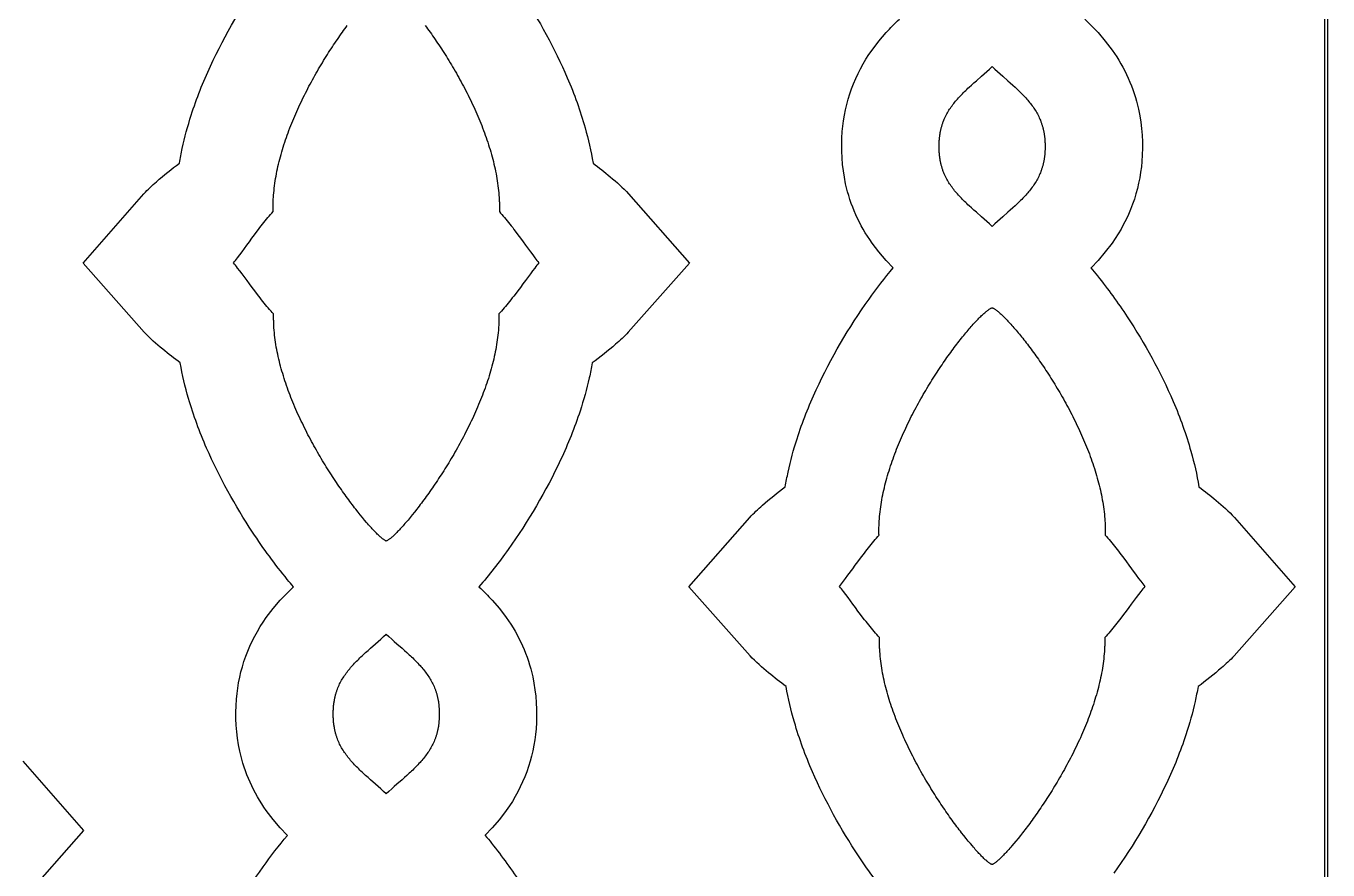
# Model space of a CAD drawing. Extents: x -522 to 490, y -765 to 755.
# Drawn here: x -23.7 to 207, y 72.1 to 221.7 of the extents above; entities that cross this region are included whole.
import ezdxf

# ---------------------------------------------------------------- set-up
doc = ezdxf.new("R2010")
doc.units = 0
doc.layers.add('Nível_Padrão', color=1, linetype='CONTINUOUS')

msp = doc.modelspace()

# ---------------------------------------------------------------- linework, layer by layer
at = {"layer": 'Nível_Padrão'}
for points in [[(-206.99, -379.47), (206.99, -379.47), (206.99, 379.47), (-206.99, 379.47), (-206.99, -379.47)], [(-206.41, -378.9), (206.41, -378.9), (206.41, 378.9), (-206.41, 378.9), (-206.41, -378.9)], [(138.08, 200.31), (138.08, 200.47), (138.08, 200.62), (138.09, 200.78), (138.09, 200.93), (138.1, 201.09), (138.11, 201.24), (138.12, 201.39), (138.13, 201.53), (138.14, 201.68), (138.15, 201.83), (138.17, 201.97), (138.19, 202.11), (138.21, 202.25), (138.23, 202.39), (138.25, 202.53), (138.27, 202.67), (138.29, 202.81), (138.32, 202.94), (138.35, 203.08), (138.37, 203.21), (138.4, 203.34), (138.44, 203.47), (138.47, 203.6), (138.5, 203.73), (138.54, 203.85), (138.57, 203.98), (138.61, 204.1), (138.65, 204.23), (138.69, 204.35), (138.73, 204.47), (138.77, 204.59), (138.82, 204.71), (138.91, 204.95), (139, 205.18), (139.11, 205.41), (139.21, 205.64), (139.32, 205.86), (139.44, 206.08), (139.56, 206.29), (139.68, 206.51), (139.81, 206.72), (139.94, 206.93), (140.08, 207.13), (140.22, 207.34), (140.37, 207.54), (140.52, 207.74), (140.67, 207.94), (140.83, 208.13), (140.99, 208.33), (141.16, 208.52), (141.32, 208.72), (141.5, 208.91), (141.67, 209.1), (141.85, 209.29), (142.03, 209.48), (142.22, 209.67), (142.41, 209.86), (142.6, 210.05), (142.8, 210.24), (142.99, 210.43), (143.2, 210.62), (143.4, 210.81), (143.82, 211.19), (144.24, 211.57), (144.68, 211.96), (145.58, 212.76), (146.04, 213.18), (146.51, 213.6), (146.99, 214.03), (147.47, 214.47), (147.95, 214.03), (148.43, 213.6), (148.9, 213.18), (149.36, 212.76), (150.26, 211.96), (150.7, 211.57), (151.13, 211.19), (151.54, 210.81), (151.75, 210.62), (151.95, 210.43), (152.15, 210.24), (152.34, 210.05), (152.53, 209.86), (152.72, 209.67), (152.91, 209.48), (153.09, 209.29), (153.27, 209.1), (153.45, 208.91), (153.62, 208.72), (153.79, 208.52), (153.95, 208.33), (154.11, 208.13), (154.27, 207.94), (154.42, 207.74), (154.57, 207.54), (154.72, 207.34), (154.86, 207.13), (155, 206.93), (155.13, 206.72), (155.26, 206.51), (155.38, 206.29), (155.5, 206.08), (155.62, 205.86), (155.73, 205.64), (155.84, 205.41), (155.94, 205.18), (156.03, 204.95), (156.13, 204.71), (156.17, 204.59), (156.21, 204.47), (156.25, 204.35), (156.29, 204.23), (156.33, 204.1), (156.37, 203.98), (156.41, 203.85), (156.44, 203.73), (156.47, 203.6), (156.51, 203.47), (156.54, 203.34), (156.57, 203.21), (156.6, 203.08), (156.62, 202.94), (156.65, 202.81), (156.67, 202.67), (156.7, 202.53), (156.72, 202.39), (156.74, 202.25), (156.76, 202.11), (156.77, 201.97), (156.79, 201.83), (156.8, 201.68), (156.82, 201.53), (156.83, 201.39), (156.84, 201.24), (156.84, 201.09), (156.85, 200.93), (156.86, 200.78), (156.86, 200.62), (156.86, 200.47), (156.86, 200.31), (156.86, 200.15), (156.86, 199.99), (156.86, 199.84), (156.85, 199.69), (156.84, 199.53), (156.84, 199.38), (156.83, 199.23), (156.82, 199.08), (156.8, 198.94), (156.79, 198.79), (156.77, 198.65), (156.76, 198.51), (156.74, 198.36), (156.72, 198.22), (156.7, 198.09), (156.67, 197.95), (156.65, 197.81), (156.62, 197.68), (156.6, 197.54), (156.57, 197.41), (156.54, 197.28), (156.51, 197.15), (156.47, 197.02), (156.44, 196.89), (156.41, 196.77), (156.37, 196.64), (156.33, 196.52), (156.29, 196.39), (156.25, 196.27), (156.21, 196.15), (156.17, 196.03), (156.13, 195.91), (156.03, 195.67), (155.94, 195.44), (155.84, 195.21), (155.73, 194.98), (155.62, 194.76), (155.5, 194.54), (155.38, 194.33), (155.26, 194.11), (155.13, 193.9), (155, 193.69), (154.86, 193.49), (154.72, 193.28), (154.57, 193.08), (154.42, 192.88), (154.27, 192.68), (154.11, 192.48), (153.95, 192.29), (153.79, 192.09), (153.62, 191.9), (153.45, 191.71), (153.27, 191.52), (153.09, 191.33), (152.91, 191.14), (152.72, 190.95), (152.53, 190.76), (152.34, 190.57), (152.15, 190.38), (151.95, 190.19), (151.75, 190), (151.54, 189.81), (151.13, 189.43), (150.7, 189.05), (150.26, 188.66), (149.36, 187.86), (148.9, 187.44), (148.43, 187.02), (147.95, 186.59), (147.47, 186.14), (146.99, 186.59), (146.51, 187.02), (146.04, 187.44), (145.58, 187.86), (144.68, 188.66), (144.24, 189.05), (143.82, 189.43), (143.4, 189.81), (143.2, 190), (142.99, 190.19), (142.8, 190.38), (142.6, 190.57), (142.41, 190.76), (142.22, 190.95), (142.03, 191.14), (141.85, 191.33), (141.67, 191.52), (141.5, 191.71), (141.32, 191.9), (141.16, 192.09), (140.99, 192.29), (140.83, 192.48), (140.67, 192.68), (140.52, 192.88), (140.37, 193.08), (140.22, 193.28), (140.08, 193.49), (139.94, 193.69), (139.81, 193.9), (139.68, 194.11), (139.56, 194.33), (139.44, 194.54), (139.32, 194.76), (139.21, 194.98), (139.11, 195.21), (139, 195.44), (138.91, 195.67), (138.82, 195.91), (138.77, 196.03), (138.73, 196.15), (138.69, 196.27), (138.65, 196.39), (138.61, 196.52), (138.57, 196.64), (138.54, 196.77), (138.5, 196.89), (138.47, 197.02), (138.44, 197.15), (138.4, 197.28), (138.37, 197.41), (138.35, 197.54), (138.32, 197.68), (138.29, 197.81), (138.27, 197.95), (138.25, 198.09), (138.23, 198.22), (138.21, 198.36), (138.19, 198.51), (138.17, 198.65), (138.15, 198.79), (138.14, 198.94), (138.13, 199.08), (138.12, 199.23), (138.11, 199.38), (138.1, 199.53), (138.09, 199.69), (138.09, 199.84), (138.08, 199.99), (138.08, 200.15), (138.08, 200.31)], [(147.47, 171.73), (147.54, 171.71), (147.62, 171.68), (147.7, 171.64), (147.79, 171.59), (147.88, 171.54), (147.98, 171.48), (148.08, 171.41), (148.18, 171.33), (148.29, 171.25), (148.41, 171.16), (148.53, 171.07), (148.65, 170.96), (148.78, 170.85), (148.92, 170.73), (149.05, 170.61), (149.19, 170.48), (149.34, 170.34), (149.49, 170.2), (149.64, 170.05), (149.79, 169.89), (149.95, 169.73), (150.12, 169.56), (150.28, 169.38), (150.45, 169.2), (150.62, 169.02), (150.8, 168.82), (150.98, 168.62), (151.16, 168.42), (151.34, 168.21), (151.53, 167.99), (151.72, 167.77), (151.91, 167.54), (152.11, 167.31), (152.3, 167.07), (152.5, 166.83), (152.7, 166.58), (152.9, 166.33), (153.11, 166.07), (153.32, 165.81), (153.52, 165.54), (153.73, 165.26), (153.94, 164.99), (154.16, 164.7), (154.37, 164.42), (154.59, 164.13), (154.8, 163.83), (155.02, 163.53), (155.24, 163.22), (155.46, 162.92), (155.68, 162.6), (155.9, 162.29), (156.12, 161.96), (156.34, 161.64), (156.57, 161.31), (156.79, 160.98), (157.01, 160.64), (157.24, 160.3), (157.46, 159.96), (157.68, 159.61), (157.9, 159.26), (158.13, 158.91), (158.35, 158.55), (158.57, 158.19), (158.79, 157.82), (159.01, 157.46), (159.23, 157.09), (159.45, 156.72), (159.67, 156.34), (159.89, 155.96), (160.1, 155.58), (160.32, 155.2), (160.53, 154.81), (160.74, 154.43), (160.95, 154.04), (161.16, 153.64), (161.37, 153.25), (161.58, 152.85), (161.78, 152.45), (161.98, 152.05), (162.18, 151.65), (162.38, 151.24), (162.57, 150.83), (162.77, 150.42), (162.96, 150.01), (163.15, 149.6), (163.33, 149.19), (163.51, 148.77), (163.69, 148.36), (163.87, 147.94), (164.05, 147.52), (164.22, 147.1), (164.38, 146.68), (164.55, 146.26), (164.71, 145.84), (164.87, 145.41), (165.02, 144.99), (165.17, 144.56), (165.32, 144.14), (165.46, 143.71), (165.6, 143.28), (165.74, 142.86), (165.87, 142.43), (165.99, 142), (166.11, 141.57), (166.23, 141.14), (166.35, 140.72), (166.45, 140.29), (166.56, 139.86), (166.66, 139.43), (166.75, 139.01), (166.84, 138.58), (166.93, 138.15), (167, 137.72), (167.08, 137.3), (167.15, 136.87), (167.21, 136.45), (167.27, 136.03), (167.32, 135.6), (167.36, 135.18), (167.41, 134.76), (167.44, 134.34), (167.47, 133.92), (167.48, 133.71), (167.49, 133.51), (167.5, 133.3), (167.51, 133.09), (167.51, 132.88), (167.52, 132.67), (167.52, 132.47), (167.52, 132.26), (167.52, 132.05), (167.52, 131.85), (167.51, 131.64), (167.51, 131.44), (167.74, 131.18), (167.97, 130.92), (168.21, 130.65), (168.44, 130.37), (168.68, 130.08), (168.92, 129.79), (169.15, 129.5), (169.39, 129.2), (169.63, 128.9), (169.87, 128.59), (170.1, 128.28), (170.34, 127.97), (170.81, 127.35), (171.27, 126.72), (171.73, 126.1), (172.17, 125.5), (173.02, 124.33), (173.42, 123.79), (173.81, 123.27), (173.99, 123.03), (174.17, 122.8), (174.35, 122.57), (174.51, 122.36), (174.34, 122.14), (174.17, 121.92), (173.99, 121.69), (173.8, 121.44), (173.41, 120.93), (173.01, 120.38), (172.14, 119.22), (171.69, 118.62), (171.23, 118), (170.77, 117.38), (170.29, 116.76), (170.05, 116.45), (169.81, 116.14), (169.57, 115.84), (169.33, 115.53), (169.09, 115.24), (168.85, 114.94), (168.61, 114.65), (168.37, 114.37), (168.13, 114.09), (167.9, 113.82), (167.66, 113.56), (167.43, 113.3), (167.43, 113.1), (167.43, 112.89), (167.43, 112.69), (167.43, 112.48), (167.43, 112.27), (167.43, 112.07), (167.42, 111.86), (167.41, 111.65), (167.4, 111.44), (167.39, 111.24), (167.38, 111.03), (167.37, 110.82), (167.34, 110.4), (167.3, 109.98), (167.25, 109.56), (167.2, 109.14), (167.15, 108.72), (167.09, 108.29), (167.02, 107.87), (166.95, 107.44), (166.87, 107.02), (166.79, 106.59), (166.7, 106.16), (166.61, 105.74), (166.51, 105.31), (166.41, 104.88), (166.3, 104.46), (166.19, 104.03), (166.07, 103.6), (165.95, 103.17), (165.82, 102.74), (165.69, 102.32), (165.56, 101.89), (165.42, 101.46), (165.28, 101.04), (165.13, 100.61), (164.98, 100.18), (164.83, 99.76), (164.67, 99.34), (164.51, 98.91), (164.35, 98.49), (164.18, 98.07), (164.01, 97.65), (163.84, 97.23), (163.66, 96.81), (163.48, 96.39), (163.3, 95.98), (163.11, 95.56), (162.93, 95.15), (162.73, 94.74), (162.54, 94.33), (162.35, 93.92), (162.15, 93.51), (161.95, 93.11), (161.75, 92.71), (161.54, 92.31), (161.34, 91.91), (161.13, 91.51), (160.92, 91.12), (160.71, 90.72), (160.5, 90.33), (160.28, 89.95), (160.07, 89.56), (159.85, 89.18), (159.64, 88.8), (159.42, 88.42), (159.2, 88.05), (158.98, 87.67), (158.76, 87.31), (158.54, 86.94), (158.32, 86.58), (158.09, 86.22), (157.87, 85.86), (157.65, 85.51), (157.42, 85.16), (157.2, 84.81), (156.98, 84.47), (156.76, 84.13), (156.53, 83.79), (156.31, 83.46), (156.09, 83.13), (155.87, 82.81), (155.65, 82.49), (155.43, 82.17), (155.21, 81.86), (154.99, 81.55), (154.77, 81.25), (154.56, 80.95), (154.34, 80.65), (154.13, 80.36), (153.91, 80.07), (153.7, 79.79), (153.49, 79.51), (153.29, 79.24), (153.08, 78.97), (152.88, 78.71), (152.48, 78.2), (152.08, 77.71), (151.7, 77.24), (151.33, 76.79), (150.96, 76.37), (150.79, 76.16), (150.61, 75.97), (150.44, 75.77), (150.27, 75.59), (150.11, 75.4), (149.95, 75.23), (149.79, 75.06), (149.64, 74.9), (149.49, 74.74), (149.34, 74.59), (149.2, 74.45), (149.06, 74.31), (148.93, 74.18), (148.8, 74.06), (148.67, 73.94), (148.55, 73.83), (148.43, 73.73), (148.32, 73.63), (148.21, 73.54), (148.11, 73.46), (148.01, 73.39), (147.92, 73.32), (147.83, 73.26), (147.75, 73.2), (147.67, 73.16), (147.6, 73.12), (147.53, 73.09), (147.47, 73.07), (147.41, 73.09), (147.34, 73.12), (147.27, 73.16), (147.19, 73.2), (147.11, 73.26), (147.02, 73.32), (146.93, 73.39), (146.83, 73.46), (146.73, 73.54), (146.62, 73.63), (146.51, 73.73), (146.39, 73.83), (146.27, 73.94), (146.14, 74.06), (146.01, 74.18), (145.88, 74.31), (145.74, 74.45), (145.6, 74.59), (145.45, 74.74), (145.3, 74.9), (145.15, 75.06), (144.99, 75.23), (144.83, 75.4), (144.67, 75.59), (144.5, 75.77), (144.33, 75.97), (144.16, 76.16), (143.98, 76.37), (143.62, 76.79), (143.24, 77.24), (142.86, 77.71), (142.47, 78.2), (142.06, 78.71), (141.86, 78.97), (141.66, 79.24), (141.45, 79.51), (141.24, 79.79), (141.03, 80.07), (140.82, 80.36), (140.6, 80.65), (140.39, 80.95), (140.17, 81.25), (139.95, 81.55), (139.74, 81.86), (139.52, 82.17), (139.3, 82.49), (139.08, 82.81), (138.85, 83.13), (138.63, 83.46), (138.41, 83.79), (138.19, 84.13), (137.96, 84.47), (137.74, 84.81), (137.52, 85.16), (137.3, 85.51), (137.07, 85.86), (136.85, 86.22), (136.63, 86.58), (136.41, 86.94), (136.18, 87.31), (135.96, 87.67), (135.74, 88.05), (135.52, 88.42), (135.31, 88.8), (135.09, 89.18), (134.87, 89.56), (134.66, 89.95), (134.44, 90.33), (134.23, 90.72), (134.02, 91.12), (133.81, 91.51), (133.6, 91.91), (133.4, 92.31), (133.19, 92.71), (132.99, 93.11), (132.79, 93.51), (132.6, 93.92), (132.4, 94.33), (132.21, 94.74), (132.02, 95.15), (131.83, 95.56), (131.64, 95.98), (131.46, 96.39), (131.28, 96.81), (131.1, 97.23), (130.93, 97.65), (130.76, 98.07), (130.59, 98.49), (130.43, 98.91), (130.27, 99.34), (130.11, 99.76), (129.96, 100.18), (129.81, 100.61), (129.66, 101.04), (129.52, 101.46), (129.38, 101.89), (129.25, 102.32), (129.12, 102.74), (128.99, 103.17), (128.87, 103.6), (128.75, 104.03), (128.64, 104.46), (128.53, 104.88), (128.43, 105.31), (128.33, 105.74), (128.24, 106.16), (128.15, 106.59), (128.07, 107.02), (127.99, 107.44), (127.92, 107.87), (127.86, 108.29), (127.79, 108.72), (127.74, 109.14), (127.69, 109.56), (127.65, 109.98), (127.61, 110.4), (127.58, 110.82), (127.56, 111.03), (127.55, 111.24), (127.54, 111.44), (127.53, 111.65), (127.52, 111.86), (127.52, 112.07), (127.51, 112.27), (127.51, 112.48), (127.51, 112.69), (127.51, 112.89), (127.51, 113.1), (127.52, 113.3), (127.28, 113.56), (127.05, 113.82), (126.81, 114.09), (126.57, 114.37), (126.33, 114.65), (126.09, 114.94), (125.85, 115.24), (125.61, 115.53), (125.37, 115.84), (125.13, 116.14), (124.89, 116.45), (124.65, 116.76), (124.18, 117.38), (123.71, 118), (123.25, 118.62), (122.8, 119.22), (121.94, 120.38), (121.53, 120.93), (121.14, 121.44), (120.95, 121.69), (120.77, 121.92), (120.6, 122.14), (120.43, 122.36), (120.6, 122.57), (120.77, 122.8), (120.95, 123.03), (121.13, 123.27), (121.52, 123.79), (121.92, 124.33), (122.77, 125.5), (123.21, 126.1), (123.67, 126.72), (124.13, 127.35), (124.6, 127.97), (124.84, 128.28), (125.07, 128.59), (125.31, 128.9), (125.55, 129.2), (125.79, 129.5), (126.03, 129.79), (126.26, 130.08), (126.5, 130.37), (126.74, 130.65), (126.97, 130.92), (127.2, 131.18), (127.44, 131.44), (127.43, 131.64), (127.43, 131.85), (127.42, 132.05), (127.42, 132.26), (127.42, 132.47), (127.43, 132.67), (127.43, 132.88), (127.44, 133.09), (127.44, 133.3), (127.45, 133.51), (127.46, 133.71), (127.47, 133.92), (127.5, 134.34), (127.54, 134.76), (127.58, 135.18), (127.62, 135.6), (127.68, 136.03), (127.73, 136.45), (127.8, 136.87), (127.86, 137.3), (127.94, 137.72), (128.02, 138.15), (128.1, 138.58), (128.19, 139.01), (128.28, 139.43), (128.38, 139.86), (128.49, 140.29), (128.6, 140.72), (128.71, 141.14), (128.83, 141.57), (128.95, 142), (129.08, 142.43), (129.21, 142.86), (129.34, 143.28), (129.48, 143.71), (129.62, 144.14), (129.77, 144.56), (129.92, 144.99), (130.07, 145.41), (130.23, 145.84), (130.39, 146.26), (130.56, 146.68), (130.73, 147.1), (130.9, 147.52), (131.07, 147.94), (131.25, 148.36), (131.43, 148.77), (131.61, 149.19), (131.8, 149.6), (131.98, 150.01), (132.17, 150.42), (132.37, 150.83), (132.56, 151.24), (132.76, 151.65), (132.96, 152.05), (133.16, 152.45), (133.37, 152.85), (133.57, 153.25), (133.78, 153.64), (133.99, 154.04), (134.2, 154.43), (134.41, 154.81), (134.62, 155.2), (134.84, 155.58), (135.06, 155.96), (135.27, 156.34), (135.49, 156.72), (135.71, 157.09), (135.93, 157.46), (136.15, 157.82), (136.37, 158.19), (136.59, 158.55), (136.82, 158.91), (137.04, 159.26), (137.26, 159.61), (137.48, 159.96), (137.71, 160.3), (137.93, 160.64), (138.15, 160.98), (138.38, 161.31), (138.6, 161.64), (138.82, 161.96), (139.04, 162.29), (139.26, 162.6), (139.48, 162.92), (139.7, 163.22), (139.92, 163.53), (140.14, 163.83), (140.36, 164.13), (140.57, 164.42), (140.78, 164.7), (141, 164.99), (141.21, 165.26), (141.42, 165.54), (141.63, 165.81), (141.83, 166.07), (142.04, 166.33), (142.24, 166.58), (142.44, 166.83), (142.64, 167.07), (142.84, 167.31), (143.03, 167.54), (143.22, 167.77), (143.41, 167.99), (143.6, 168.21), (143.78, 168.42), (143.96, 168.62), (144.14, 168.82), (144.32, 169.02), (144.49, 169.2), (144.66, 169.38), (144.83, 169.56), (144.99, 169.73), (145.15, 169.89), (145.3, 170.05), (145.46, 170.2), (145.6, 170.34), (145.75, 170.48), (145.89, 170.61), (146.03, 170.73), (146.16, 170.85), (146.29, 170.96), (146.41, 171.07), (146.53, 171.16), (146.65, 171.25), (146.76, 171.33), (146.87, 171.41), (146.97, 171.48), (147.06, 171.54), (147.16, 171.59), (147.24, 171.64), (147.32, 171.68), (147.4, 171.71), (147.47, 171.73)], [(30.73, 99.75), (30.73, 99.91), (30.73, 100.07), (30.74, 100.23), (30.74, 100.38), (30.75, 100.53), (30.76, 100.68), (30.77, 100.83), (30.78, 100.98), (30.79, 101.13), (30.8, 101.27), (30.82, 101.42), (30.84, 101.56), (30.86, 101.7), (30.88, 101.84), (30.9, 101.98), (30.92, 102.12), (30.94, 102.25), (30.97, 102.39), (31, 102.52), (31.02, 102.65), (31.05, 102.78), (31.08, 102.91), (31.12, 103.04), (31.15, 103.17), (31.19, 103.3), (31.22, 103.42), (31.26, 103.55), (31.3, 103.67), (31.34, 103.79), (31.38, 103.92), (31.42, 104.04), (31.47, 104.16), (31.56, 104.39), (31.65, 104.63), (31.76, 104.85), (31.86, 105.08), (31.97, 105.3), (32.09, 105.52), (32.21, 105.74), (32.33, 105.95), (32.46, 106.16), (32.59, 106.37), (32.73, 106.58), (32.87, 106.78), (33.02, 106.99), (33.17, 107.19), (33.32, 107.38), (33.48, 107.58), (33.64, 107.78), (33.81, 107.97), (33.97, 108.16), (34.15, 108.35), (34.32, 108.55), (34.5, 108.74), (34.68, 108.93), (34.87, 109.12), (35.06, 109.3), (35.25, 109.49), (35.45, 109.68), (35.64, 109.87), (35.84, 110.06), (36.05, 110.25), (36.46, 110.63), (36.89, 111.02), (37.33, 111.41), (38.23, 112.21), (38.69, 112.62), (39.16, 113.04), (39.64, 113.48), (40.12, 113.92), (40.6, 113.48), (41.08, 113.04), (41.55, 112.62), (42.01, 112.21), (42.91, 111.41), (43.35, 111.02), (43.78, 110.63), (44.19, 110.25), (44.4, 110.06), (44.6, 109.87), (44.8, 109.68), (44.99, 109.49), (45.18, 109.3), (45.37, 109.12), (45.56, 108.93), (45.74, 108.74), (45.92, 108.55), (46.1, 108.35), (46.27, 108.16), (46.44, 107.97), (46.6, 107.78), (46.76, 107.58), (46.92, 107.38), (47.07, 107.19), (47.22, 106.99), (47.37, 106.78), (47.51, 106.58), (47.65, 106.37), (47.78, 106.16), (47.91, 105.95), (48.03, 105.74), (48.15, 105.52), (48.27, 105.3), (48.38, 105.08), (48.49, 104.85), (48.59, 104.63), (48.68, 104.39), (48.78, 104.16), (48.82, 104.04), (48.86, 103.92), (48.9, 103.79), (48.94, 103.67), (48.98, 103.55), (49.02, 103.42), (49.06, 103.3), (49.09, 103.17), (49.12, 103.04), (49.16, 102.91), (49.19, 102.78), (49.22, 102.65), (49.25, 102.52), (49.27, 102.39), (49.3, 102.25), (49.32, 102.12), (49.35, 101.98), (49.37, 101.84), (49.39, 101.7), (49.41, 101.56), (49.42, 101.42), (49.44, 101.27), (49.45, 101.13), (49.46, 100.98), (49.48, 100.83), (49.49, 100.68), (49.49, 100.53), (49.5, 100.38), (49.51, 100.23), (49.51, 100.07), (49.51, 99.91), (49.51, 99.75), (49.51, 99.6), (49.51, 99.44), (49.51, 99.28), (49.5, 99.13), (49.49, 98.98), (49.49, 98.83), (49.48, 98.68), (49.46, 98.53), (49.45, 98.38), (49.44, 98.24), (49.42, 98.09), (49.41, 97.95), (49.39, 97.81), (49.37, 97.67), (49.35, 97.53), (49.32, 97.39), (49.3, 97.26), (49.27, 97.12), (49.25, 96.99), (49.22, 96.86), (49.19, 96.73), (49.16, 96.6), (49.12, 96.47), (49.09, 96.34), (49.06, 96.21), (49.02, 96.09), (48.98, 95.96), (48.94, 95.84), (48.9, 95.71), (48.86, 95.59), (48.82, 95.47), (48.78, 95.35), (48.68, 95.12), (48.59, 94.88), (48.49, 94.66), (48.38, 94.43), (48.27, 94.21), (48.15, 93.99), (48.03, 93.77), (47.91, 93.56), (47.78, 93.35), (47.65, 93.14), (47.51, 92.93), (47.37, 92.73), (47.22, 92.52), (47.07, 92.32), (46.92, 92.13), (46.76, 91.93), (46.6, 91.73), (46.44, 91.54), (46.27, 91.35), (46.1, 91.16), (45.92, 90.96), (45.74, 90.77), (45.56, 90.58), (45.37, 90.39), (45.18, 90.21), (44.99, 90.02), (44.8, 89.83), (44.6, 89.64), (44.4, 89.45), (44.19, 89.26), (43.78, 88.88), (43.35, 88.49), (42.91, 88.1), (42.01, 87.3), (41.55, 86.89), (41.08, 86.47), (40.6, 86.03), (40.12, 85.59), (39.64, 86.03), (39.16, 86.47), (38.69, 86.89), (38.23, 87.3), (37.33, 88.1), (36.89, 88.49), (36.46, 88.88), (36.05, 89.26), (35.84, 89.45), (35.64, 89.64), (35.45, 89.83), (35.25, 90.02), (35.06, 90.21), (34.87, 90.39), (34.68, 90.58), (34.5, 90.77), (34.32, 90.96), (34.15, 91.16), (33.97, 91.35), (33.81, 91.54), (33.64, 91.73), (33.48, 91.93), (33.32, 92.13), (33.17, 92.32), (33.02, 92.52), (32.87, 92.73), (32.73, 92.93), (32.59, 93.14), (32.46, 93.35), (32.33, 93.56), (32.21, 93.77), (32.09, 93.99), (31.97, 94.21), (31.86, 94.43), (31.76, 94.66), (31.65, 94.88), (31.56, 95.12), (31.47, 95.35), (31.42, 95.47), (31.38, 95.59), (31.34, 95.71), (31.3, 95.84), (31.26, 95.96), (31.22, 96.09), (31.19, 96.21), (31.15, 96.34), (31.12, 96.47), (31.08, 96.6), (31.05, 96.73), (31.02, 96.86), (31, 96.99), (30.97, 97.12), (30.94, 97.26), (30.92, 97.39), (30.9, 97.53), (30.88, 97.67), (30.86, 97.81), (30.84, 97.95), (30.82, 98.09), (30.8, 98.24), (30.79, 98.38), (30.78, 98.53), (30.77, 98.68), (30.76, 98.83), (30.75, 98.98), (30.74, 99.13), (30.74, 99.28), (30.73, 99.44), (30.73, 99.6), (30.73, 99.75)]]:
    msp.add_lwpolyline(points, close=True, dxfattribs=at)
for points in [[(8.96, 56.67, -0.046542), (18.31, 72.69, -0.021976), (22.62, 78.25), (22.59, 78.28), (21.35, 79.58), (20.07, 81.07), (18.86, 82.65, -0.10174), (14.17, 93.16, -0.073786), (13.58, 102.39, -0.136917), (18.86, 116.86), (20.07, 118.44), (21.35, 119.93, -0.018552), (23.69, 122.3, -0.010911), (22.59, 123.59, -0.026422), (16.44, 131.97, -0.042848), (8.29, 146.86, -0.032174), (5.09, 155.66, -0.029044), (3.63, 161.95, -0.009153), (0.51, 164.4, -0.028832), (-2.76, 167.39), (-13.59, 179.64), (-2.82, 191.94, -0.022613), (-0.59, 194.07, -0.016223), (3.48, 197.37, -0.0151), (3.97, 199.96, -0.024526), (5.56, 205.88, -0.030257), (8.96, 214.56, -0.046542), (18.31, 230.59, -0.021976)], [(64.06, 227.47, -0.044194), (72.2, 212.48, -0.032601), (75.35, 203.64, -0.029067), (76.76, 197.37, -0.009086), (79.81, 194.95, -0.028841), (83.06, 191.94), (93.83, 179.64), (83.01, 167.39, -0.022597), (80.76, 165.27, -0.016332), (76.61, 161.95, -0.015153), (76.09, 159.32, -0.024314), (74.46, 153.43, -0.029795), (71.02, 144.78, -0.044806), (61.7, 128.89, -0.025143), (56.55, 122.3, -0.018552), (58.89, 119.93), (60.17, 118.44), (61.38, 116.86, -0.10174), (66.07, 106.35, -0.073786), (66.66, 97.12, -0.136917), (61.38, 82.65), (60.17, 81.07), (58.89, 79.58), (57.65, 78.28), (57.63, 78.25, -0.010994), (58.79, 76.84, -0.023432), (64.06, 69.58, -0.044194)], [(129.94, 66.26, -0.026422), (123.79, 74.63, -0.042848), (115.64, 89.52, -0.032174), (112.44, 98.32, -0.029044), (110.98, 104.61, -0.009153), (107.86, 107.06, -0.028832), (104.59, 110.05), (93.76, 122.3), (104.53, 134.6, -0.022613), (106.76, 136.73, -0.016223), (110.83, 140.03, -0.0151), (111.33, 142.63, -0.024526), (112.91, 148.54, -0.030257), (116.31, 157.22, -0.046542), (125.66, 173.25, -0.021976), (129.97, 178.81), (129.94, 178.83), (128.7, 180.13), (127.42, 181.63), (126.21, 183.21, -0.10174), (121.52, 193.71, -0.073786), (120.93, 202.94, -0.136917), (126.21, 217.41), (127.42, 218.99), (128.7, 220.49, -0.018552), (131.04, 222.86, -0.010911)], [(163.91, 222.86, -0.018552), (166.24, 220.49), (167.53, 218.99), (168.73, 217.41, -0.10174), (173.42, 206.91, -0.073786), (174.01, 197.68, -0.136917), (168.73, 183.21), (167.53, 181.63), (166.24, 180.13), (165, 178.83), (164.98, 178.81, -0.010994), (166.14, 177.39, -0.023432), (171.41, 170.13, -0.044194), (179.56, 155.14, -0.032601), (182.7, 146.3, -0.029067), (184.11, 140.03, -0.009086), (187.16, 137.61, -0.028841), (190.41, 134.6), (201.18, 122.3), (190.36, 110.05, -0.022597), (188.11, 107.93, -0.016332), (183.96, 104.61, -0.015153), (183.44, 101.98, -0.024314), (181.82, 96.09, -0.029795), (178.37, 87.45, -0.044806), (169.05, 71.55, -0.025143)], [(-24.29, 91.39), (-13.52, 79.09), (-24.34, 66.84, -0.022597)]]:
    msp.add_lwpolyline(points, format="xyb", dxfattribs=at)
msp.add_lwpolyline([(47.02, 221.76), (47.24, 221.46), (47.45, 221.17), (47.67, 220.87), (47.89, 220.56), (48.11, 220.25), (48.33, 219.94), (48.55, 219.62), (48.77, 219.3), (48.99, 218.98), (49.22, 218.65), (49.44, 218.32), (49.66, 217.98), (49.89, 217.64), (50.11, 217.3), (50.33, 216.95), (50.55, 216.6), (50.78, 216.24), (51, 215.89), (51.22, 215.53), (51.44, 215.16), (51.66, 214.8), (51.88, 214.43), (52.1, 214.06), (52.32, 213.68), (52.54, 213.3), (52.75, 212.92), (52.97, 212.54), (53.18, 212.15), (53.39, 211.76), (53.6, 211.37), (53.81, 210.98), (54.02, 210.59), (54.23, 210.19), (54.43, 209.79), (54.63, 209.39), (54.83, 208.98), (55.03, 208.58), (55.22, 208.17), (55.42, 207.76), (55.61, 207.35), (55.8, 206.94), (55.98, 206.53), (56.16, 206.11), (56.34, 205.7), (56.52, 205.28), (56.7, 204.86), (56.87, 204.44), (57.03, 204.02), (57.2, 203.6), (57.36, 203.17), (57.52, 202.75), (57.67, 202.33), (57.82, 201.9), (57.97, 201.47), (58.11, 201.05), (58.25, 200.62), (58.38, 200.19), (58.52, 199.77), (58.64, 199.34), (58.76, 198.91), (58.88, 198.48), (59, 198.06), (59.1, 197.63), (59.21, 197.2), (59.31, 196.77), (59.4, 196.34), (59.49, 195.92), (59.57, 195.49), (59.65, 195.06), (59.73, 194.64), (59.8, 194.21), (59.86, 193.79), (59.92, 193.36), (59.97, 192.94), (60.01, 192.52), (60.05, 192.1), (60.09, 191.68), (60.12, 191.26), (60.13, 191.05), (60.14, 190.84), (60.15, 190.64), (60.16, 190.43), (60.16, 190.22), (60.17, 190.01), (60.17, 189.81), (60.17, 189.6), (60.17, 189.39), (60.17, 189.19), (60.16, 188.98), (60.16, 188.78), (60.39, 188.52), (60.62, 188.26), (60.86, 187.99), (61.09, 187.71), (61.33, 187.42), (61.57, 187.13), (61.8, 186.84), (62.04, 186.54), (62.28, 186.23), (62.52, 185.93), (62.75, 185.62), (62.99, 185.31), (63.46, 184.68), (63.92, 184.06), (64.38, 183.44), (64.82, 182.84), (65.67, 181.67), (66.07, 181.13), (66.46, 180.61), (66.64, 180.37), (66.82, 180.13), (67, 179.91), (67.16, 179.7), (66.99, 179.48), (66.82, 179.26), (66.64, 179.02), (66.45, 178.78), (66.06, 178.27), (65.66, 177.72), (64.79, 176.56), (64.34, 175.96), (63.88, 175.34), (63.42, 174.72), (62.94, 174.1), (62.7, 173.79), (62.46, 173.48), (62.22, 173.17), (61.98, 172.87), (61.74, 172.57), (61.5, 172.28), (61.26, 171.99), (61.02, 171.71), (60.78, 171.43), (60.55, 171.16), (60.31, 170.9), (60.08, 170.64), (60.08, 170.44), (60.08, 170.23), (60.08, 170.02), (60.08, 169.82), (60.08, 169.61), (60.08, 169.41), (60.07, 169.2), (60.06, 168.99), (60.05, 168.78), (60.04, 168.57), (60.03, 168.37), (60.02, 168.16), (59.98, 167.74), (59.95, 167.32), (59.9, 166.9), (59.85, 166.48), (59.8, 166.05), (59.74, 165.63), (59.67, 165.21), (59.6, 164.78), (59.52, 164.36), (59.44, 163.93), (59.35, 163.5), (59.26, 163.08), (59.16, 162.65), (59.06, 162.22), (58.95, 161.79), (58.84, 161.37), (58.72, 160.94), (58.6, 160.51), (58.47, 160.08), (58.34, 159.66), (58.21, 159.23), (58.07, 158.8), (57.93, 158.37), (57.78, 157.95), (57.63, 157.52), (57.48, 157.1), (57.32, 156.67), (57.16, 156.25), (57, 155.83), (56.83, 155.41), (56.66, 154.99), (56.49, 154.57), (56.31, 154.15), (56.13, 153.73), (55.95, 153.32), (55.76, 152.9), (55.57, 152.49), (55.38, 152.08), (55.19, 151.67), (55, 151.26), (54.8, 150.85), (54.6, 150.45), (54.4, 150.05), (54.19, 149.64), (53.99, 149.25), (53.78, 148.85), (53.57, 148.45), (53.36, 148.06), (53.15, 147.67), (52.93, 147.28), (52.72, 146.9), (52.5, 146.52), (52.29, 146.14), (52.07, 145.76), (51.85, 145.38), (51.63, 145.01), (51.41, 144.64), (51.19, 144.28), (50.96, 143.92), (50.74, 143.56), (50.52, 143.2), (50.3, 142.85), (50.07, 142.5), (49.85, 142.15), (49.63, 141.81), (49.4, 141.47), (49.18, 141.13), (48.96, 140.8), (48.74, 140.47), (48.52, 140.15), (48.3, 139.83), (48.08, 139.51), (47.86, 139.2), (47.64, 138.89), (47.42, 138.58), (47.21, 138.28), (46.99, 137.99), (46.78, 137.7), (46.56, 137.41), (46.35, 137.13), (46.14, 136.85), (45.94, 136.58), (45.73, 136.31), (45.53, 136.05), (45.13, 135.54), (44.73, 135.05), (44.35, 134.58), (43.98, 134.13), (43.61, 133.71), (43.44, 133.5), (43.26, 133.3), (43.09, 133.11), (42.92, 132.92), (42.76, 132.74), (42.6, 132.57), (42.44, 132.4), (42.29, 132.24), (42.14, 132.08), (41.99, 131.93), (41.85, 131.79), (41.71, 131.65), (41.58, 131.52), (41.45, 131.4), (41.32, 131.28), (41.2, 131.17), (41.08, 131.07), (40.97, 130.97), (40.86, 130.88), (40.76, 130.8), (40.66, 130.72), (40.57, 130.66), (40.48, 130.6), (40.4, 130.54), (40.32, 130.5), (40.25, 130.46), (40.18, 130.43), (40.12, 130.4), (40.06, 130.43), (39.99, 130.46), (39.92, 130.5), (39.84, 130.54), (39.76, 130.6), (39.67, 130.66), (39.58, 130.72), (39.48, 130.8), (39.38, 130.88), (39.27, 130.97), (39.16, 131.07), (39.04, 131.17), (38.92, 131.28), (38.79, 131.4), (38.66, 131.52), (38.53, 131.65), (38.39, 131.79), (38.25, 131.93), (38.1, 132.08), (37.95, 132.24), (37.8, 132.4), (37.64, 132.57), (37.48, 132.74), (37.32, 132.92), (37.15, 133.11), (36.98, 133.3), (36.81, 133.5), (36.63, 133.71), (36.27, 134.13), (35.89, 134.58), (35.51, 135.05), (35.12, 135.54), (34.71, 136.05), (34.51, 136.31), (34.31, 136.58), (34.1, 136.85), (33.89, 137.13), (33.68, 137.41), (33.47, 137.7), (33.25, 137.99), (33.04, 138.28), (32.82, 138.58), (32.6, 138.89), (32.38, 139.2), (32.17, 139.51), (31.95, 139.83), (31.72, 140.15), (31.5, 140.47), (31.28, 140.8), (31.06, 141.13), (30.84, 141.47), (30.61, 141.81), (30.39, 142.15), (30.17, 142.5), (29.94, 142.85), (29.72, 143.2), (29.5, 143.56), (29.28, 143.92), (29.06, 144.28), (28.83, 144.64), (28.61, 145.01), (28.39, 145.38), (28.17, 145.76), (27.96, 146.14), (27.74, 146.52), (27.52, 146.9), (27.31, 147.28), (27.09, 147.67), (26.88, 148.06), (26.67, 148.45), (26.46, 148.85), (26.25, 149.25), (26.05, 149.64), (25.84, 150.05), (25.64, 150.45), (25.44, 150.85), (25.25, 151.26), (25.05, 151.67), (24.86, 152.08), (24.67, 152.49), (24.48, 152.9), (24.29, 153.32), (24.11, 153.73), (23.93, 154.15), (23.75, 154.57), (23.58, 154.99), (23.41, 155.41), (23.24, 155.83), (23.08, 156.25), (22.92, 156.67), (22.76, 157.1), (22.61, 157.52), (22.46, 157.95), (22.31, 158.37), (22.17, 158.8), (22.03, 159.23), (21.9, 159.66), (21.77, 160.08), (21.64, 160.51), (21.52, 160.94), (21.4, 161.37), (21.29, 161.79), (21.18, 162.22), (21.08, 162.65), (20.98, 163.08), (20.89, 163.5), (20.8, 163.93), (20.72, 164.36), (20.64, 164.78), (20.57, 165.21), (20.5, 165.63), (20.44, 166.05), (20.39, 166.48), (20.34, 166.9), (20.29, 167.32), (20.26, 167.74), (20.22, 168.16), (20.21, 168.37), (20.2, 168.57), (20.19, 168.78), (20.18, 168.99), (20.17, 169.2), (20.17, 169.41), (20.16, 169.61), (20.16, 169.82), (20.16, 170.02), (20.16, 170.23), (20.16, 170.44), (20.16, 170.64), (19.93, 170.9), (19.7, 171.16), (19.46, 171.43), (19.22, 171.71), (18.98, 171.99), (18.74, 172.28), (18.5, 172.57), (18.26, 172.87), (18.02, 173.17), (17.78, 173.48), (17.54, 173.79), (17.3, 174.1), (16.83, 174.72), (16.36, 175.34), (15.9, 175.96), (15.45, 176.56), (14.59, 177.72), (14.18, 178.27), (13.79, 178.78), (13.6, 179.02), (13.42, 179.26), (13.25, 179.48), (13.08, 179.7), (13.25, 179.91), (13.42, 180.13), (13.6, 180.37), (13.78, 180.61), (14.17, 181.13), (14.57, 181.67), (15.42, 182.84), (15.86, 183.44), (16.32, 184.06), (16.78, 184.68), (17.25, 185.31), (17.49, 185.62), (17.72, 185.93), (17.96, 186.23), (18.2, 186.54), (18.44, 186.84), (18.68, 187.13), (18.91, 187.42), (19.15, 187.71), (19.39, 187.99), (19.62, 188.26), (19.85, 188.52), (20.09, 188.78), (20.08, 188.98), (20.08, 189.19), (20.07, 189.39), (20.07, 189.6), (20.07, 189.81), (20.08, 190.01), (20.08, 190.22), (20.09, 190.43), (20.09, 190.64), (20.1, 190.84), (20.11, 191.05), (20.12, 191.26), (20.15, 191.68), (20.19, 192.1), (20.23, 192.52), (20.27, 192.94), (20.32, 193.36), (20.38, 193.79), (20.45, 194.21), (20.51, 194.64), (20.59, 195.06), (20.67, 195.49), (20.75, 195.92), (20.84, 196.34), (20.93, 196.77), (21.03, 197.2), (21.14, 197.63), (21.25, 198.06), (21.36, 198.48), (21.48, 198.91), (21.6, 199.34), (21.73, 199.77), (21.86, 200.19), (21.99, 200.62), (22.13, 201.05), (22.27, 201.47), (22.42, 201.9), (22.57, 202.33), (22.72, 202.75), (22.88, 203.17), (23.04, 203.6), (23.21, 204.02), (23.38, 204.44), (23.55, 204.86), (23.72, 205.28), (23.9, 205.7), (24.08, 206.11), (24.26, 206.53), (24.45, 206.94), (24.63, 207.35), (24.82, 207.76), (25.02, 208.17), (25.21, 208.58), (25.41, 208.98), (25.61, 209.39), (25.81, 209.79), (26.02, 210.19), (26.22, 210.59), (26.43, 210.98), (26.64, 211.37), (26.85, 211.76), (27.06, 212.15), (27.27, 212.54), (27.49, 212.92), (27.7, 213.3), (27.92, 213.68), (28.14, 214.06), (28.36, 214.43), (28.58, 214.8), (28.8, 215.16), (29.02, 215.53), (29.24, 215.89), (29.46, 216.24), (29.69, 216.6), (29.91, 216.95), (30.13, 217.3), (30.36, 217.64), (30.58, 217.98), (30.8, 218.32), (31.03, 218.65), (31.25, 218.98), (31.47, 219.3), (31.69, 219.62), (31.91, 219.94), (32.13, 220.25), (32.35, 220.56), (32.57, 220.87), (32.79, 221.17), (33, 221.46), (33.22, 221.76)], dxfattribs=at)

doc.saveas('drawing.dxf')
